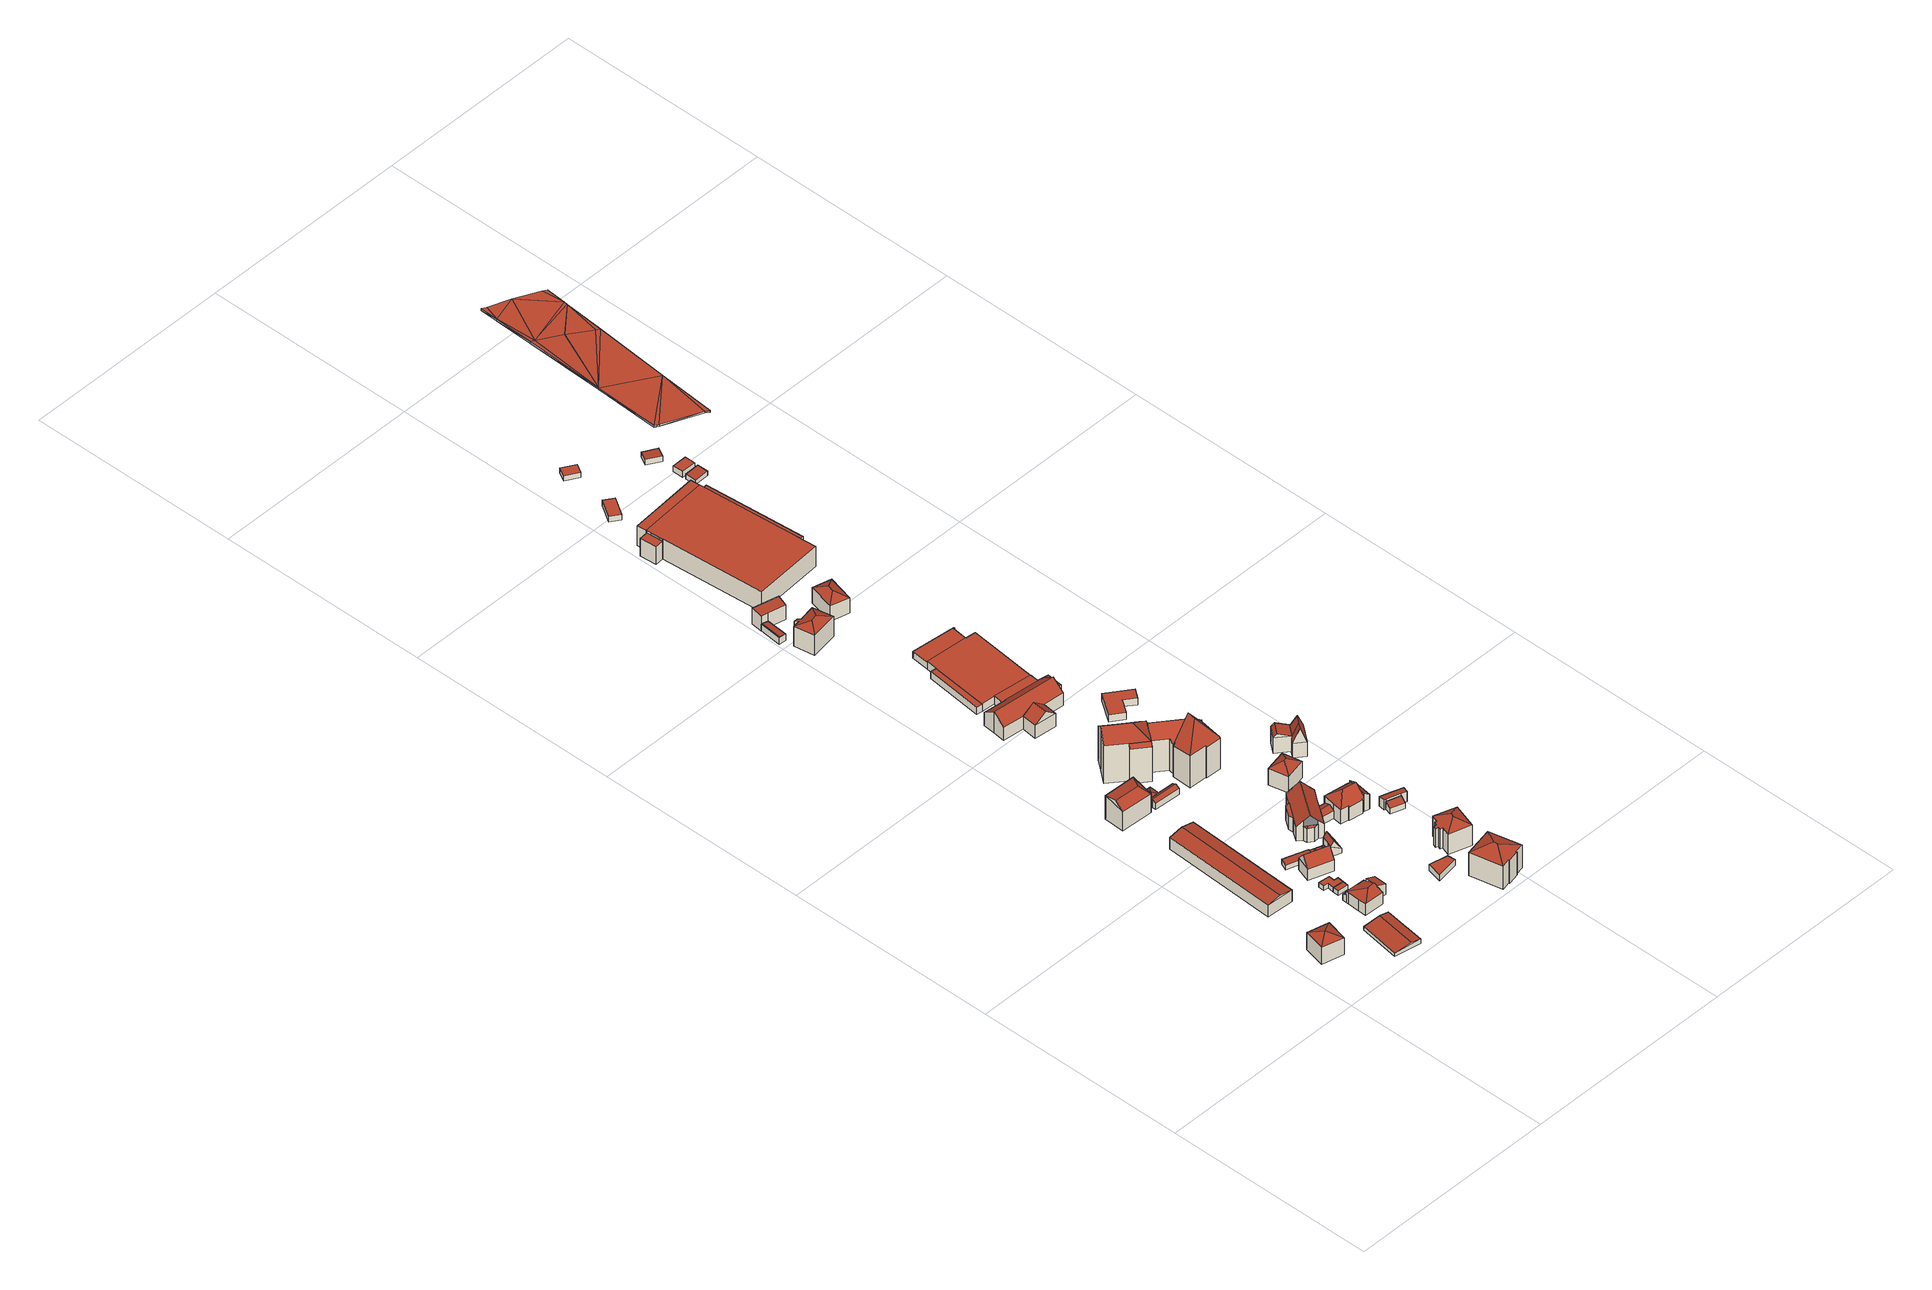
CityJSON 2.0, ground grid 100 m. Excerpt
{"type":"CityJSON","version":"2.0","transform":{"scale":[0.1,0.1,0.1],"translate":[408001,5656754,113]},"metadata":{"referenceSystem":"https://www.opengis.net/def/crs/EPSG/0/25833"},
"CityObjects":{
"building1":{"type":"Building","attributes":{"Dachtyp_tdc":"tdcTentRoof","Gemeindeschluessel":14612000,"Dachneigung":22.94,"QualitaetDacherkennung":69,"Geometrietyp2DReferenz":"3000","measuredHeight":10.98,"function":"31001_9998","roofType":"3500"},"geometry":[{"type":"Solid","lod":"2","boundaries":[[[[0,1,2,3]],[[1,4,5,2]],[[4,6,7,5]],[[6,0,3,7]],[[1,0,8]],[[4,1,8]],[[6,4,8]],[[0,6,8]],[[3,2,5,7]]]],"semantics":{"surfaces":[{"type":"WallSurface"},{"type":"RoofSurface"},{"type":"GroundSurface"}],"values":[[0,0,0,0,1,1,1,1,2]]}}]},
"building2":{"type":"Building","attributes":{"Dachtyp_tdc":"tdcGableRoof","Gemeindeschluessel":14612000,"Dachneigung":10.21,"QualitaetDacherkennung":34,"Geometrietyp2DReferenz":"3000","measuredHeight":3,"function":"31001_9998","roofType":"3100"},"geometry":[{"type":"Solid","lod":"2","boundaries":[[[[9,10,11,12]],[[10,13,14,11]],[[13,15,16,14]],[[15,9,12,16]],[[13,10,17]],[[9,15,18]],[[10,9,18,17]],[[15,13,17,18]],[[12,11,14,16]]]],"semantics":{"surfaces":[{"type":"WallSurface"},{"type":"RoofSurface"},{"type":"GroundSurface"}],"values":[[0,0,0,0,0,0,1,1,2]]}}]},
"building3":{"type":"Building","attributes":{"Dachtyp_tdc":"tdcGableRoof","Gemeindeschluessel":14612000,"Dachneigung":12.13,"QualitaetDacherkennung":95,"Geometrietyp2DReferenz":"3000","measuredHeight":7.38,"function":"31001_9998","roofType":"3100"},"geometry":[{"type":"Solid","lod":"2","boundaries":[[[[19,20,21,22]],[[20,23,24,21]],[[23,25,26,24]],[[25,19,22,26]],[[23,20,27]],[[19,25,28]],[[20,19,28,27]],[[25,23,27,28]],[[22,21,24,26]]]],"semantics":{"surfaces":[{"type":"WallSurface"},{"type":"RoofSurface"},{"type":"GroundSurface"}],"values":[[0,0,0,0,0,0,1,1,2]]}}]},
"building4":{"type":"Building","attributes":{"Dachtyp_tdc":"tdcPolyFlatRoof","Gemeindeschluessel":14612000,"Dachneigung":0,"QualitaetDacherkennung":87,"Geometrietyp2DReferenz":"3000","measuredHeight":2.3,"function":"31001_9998","roofType":"1000"},"geometry":[{"type":"Solid","lod":"2","boundaries":[[[[29,30,31,32]],[[30,33,34,31]],[[33,35,36,34]],[[35,29,32,36]],[[35,33,30,29]],[[32,31,34,36]]]],"semantics":{"surfaces":[{"type":"WallSurface"},{"type":"RoofSurface"},{"type":"GroundSurface"}],"values":[[0,0,0,0,1,2]]}}]},
"building5":{"type":"Building","attributes":{"Gemeindeschluessel":14612000,"Geometrietyp2DReferenz":"3000","function":"31001_9998","roofType":"9999"},"children":["building5-1","building5-2","building5-3"]},
"building5-1":{"type":"BuildingPart","attributes":{"Dachtyp_tdc":"tdcPolyFlatRoof","Dachneigung":21.63,"QualitaetDacherkennung":62,"Geometrietyp2DReferenz":"3000","measuredHeight":7.38,"roofType":"2100"},"parents":["building5"],"geometry":[{"type":"MultiSurface","lod":"2","boundaries":[[[37,38,39,40,41]],[[38,42,43,39]],[[42,44,45,43]],[[44,46,45]],[[44,42,38,37,47,48,49]],[[40,39,43,45,50]]],"semantics":{"surfaces":[{"type":"WallSurface"},{"type":"RoofSurface"},{"type":"GroundSurface"}],"values":[0,0,0,0,1,2]}}]},
"building5-2":{"type":"BuildingPart","attributes":{"Dachtyp_tdc":"tdcPolyFlatRoof","Dachneigung":23.2,"QualitaetDacherkennung":61,"Geometrietyp2DReferenz":"3000","measuredHeight":3.99,"roofType":"2100"},"parents":["building5"],"geometry":[{"type":"MultiSurface","lod":"2","boundaries":[[[51,52,53,54]],[[55,56,57,58]],[[56,51,54,57]],[[56,55,52,51]],[[54,53,58,57]]],"semantics":{"surfaces":[{"type":"WallSurface"},{"type":"RoofSurface"},{"type":"GroundSurface"}],"values":[0,0,0,1,2]}}]},
"building5-3":{"type":"BuildingPart","attributes":{"Dachtyp_tdc":"tdcHipAndGableRoof","Dachneigung":20.61,"QualitaetDacherkennung":72,"Geometrietyp2DReferenz":"3000","measuredHeight":7.79,"roofType":"5000"},"parents":["building5"],"geometry":[{"type":"MultiSurface","lod":"2","boundaries":[[[46,59,60,45]],[[59,61,62,60]],[[61,63,64,62]],[[63,65,66,64]],[[65,67,55,58,66]],[[68,69,70,53,52]],[[69,41,40,70]],[[67,65,63,61,71]],[[61,59,46,49,72,71]],[[72,47,41,69,68,67,71]],[[40,50,45,60,62,64,66,58,53,70]]],"semantics":{"surfaces":[{"type":"WallSurface"},{"type":"RoofSurface"},{"type":"GroundSurface"}],"values":[0,0,0,0,0,0,0,1,1,1,2]}}]},
"building6":{"type":"Building","attributes":{"Dachtyp_tdc":"tdcPolyFlatRoof","Gemeindeschluessel":14612000,"Dachneigung":0,"QualitaetDacherkennung":82,"Geometrietyp2DReferenz":"3000","measuredHeight":2.28,"function":"31001_9998","roofType":"1000"},"geometry":[{"type":"Solid","lod":"2","boundaries":[[[[73,74,75,76]],[[74,77,78,75]],[[77,79,80,78]],[[79,81,82,80]],[[81,29,32,82]],[[29,35,36,32]],[[35,83,84,36]],[[83,73,76,84]],[[83,35,29,81,79,77,74,73]],[[76,75,78,80,82,32,36,84]]]],"semantics":{"surfaces":[{"type":"WallSurface"},{"type":"RoofSurface"},{"type":"GroundSurface"}],"values":[[0,0,0,0,0,0,0,0,1,2]]}}]},
"building7":{"type":"Building","attributes":{"Dachtyp_tdc":"tdcHipAndGableRoof","Gemeindeschluessel":14612000,"Dachneigung":11.36,"QualitaetDacherkennung":58,"Geometrietyp2DReferenz":"3000","measuredHeight":13.39,"function":"31001_9998","roofType":"5000"},"geometry":[{"type":"Solid","lod":"2","boundaries":[[[[85,86,87,88]],[[86,89,90,87]],[[89,91,92,90]],[[91,85,88,92]],[[89,86,93]],[[85,91,94]],[[86,85,94,93]],[[91,89,93,94]],[[88,87,90,92]]]],"semantics":{"surfaces":[{"type":"WallSurface"},{"type":"RoofSurface"},{"type":"GroundSurface"}],"values":[[0,0,0,0,1,0,1,1,2]]}}]},
"building8":{"type":"Building","attributes":{"Dachtyp_tdc":"tdcGableRoof","Gemeindeschluessel":14612000,"Dachneigung":50.9,"QualitaetDacherkennung":72,"Geometrietyp2DReferenz":"3000","measuredHeight":10.4,"function":"31001_9998","roofType":"3100"},"geometry":[{"type":"Solid","lod":"2","boundaries":[[[[95,96,97,98]],[[96,99,100,97]],[[99,101,102,100]],[[101,95,98,102]],[[99,96,103]],[[95,101,104]],[[96,95,104,103]],[[101,99,103,104]],[[98,97,100,102]]]],"semantics":{"surfaces":[{"type":"WallSurface"},{"type":"RoofSurface"},{"type":"GroundSurface"}],"values":[[0,0,0,0,0,0,1,1,2]]}}]},
"building9":{"type":"Building","attributes":{"Dachtyp_tdc":"tdcPolyFlatRoof","Gemeindeschluessel":14612000,"Dachneigung":4.65,"QualitaetDacherkennung":40,"Geometrietyp2DReferenz":"3000","measuredHeight":2.59,"function":"31001_9998","roofType":"2100"},"geometry":[{"type":"Solid","lod":"2","boundaries":[[[[105,106,107,108]],[[106,109,110,107]],[[109,111,112,110]],[[111,105,108,112]],[[111,109,106,105]],[[108,107,110,112]]]],"semantics":{"surfaces":[{"type":"WallSurface"},{"type":"RoofSurface"},{"type":"GroundSurface"}],"values":[[0,0,0,0,1,2]]}}]},
"building10":{"type":"Building","attributes":{"Dachtyp_tdc":"tdcFreeFormRoof","Gemeindeschluessel":14612000,"Dachneigung":34.66,"QualitaetDacherkennung":21,"Geometrietyp2DReferenz":"3000","measuredHeight":3.04,"function":"31001_9998","roofType":"5000"},"geometry":[{"type":"Solid","lod":"2","boundaries":[[[[113,114,115,116]],[[114,117,118,115]],[[117,119,120,118]],[[119,121,122,120]],[[121,113,116,122]],[[123,121,119]],[[124,121,123]],[[121,124,113]],[[123,119,117]],[[124,123,117,114]],[[124,114,113]],[[116,115,118,120,122]]]],"semantics":{"surfaces":[{"type":"WallSurface"},{"type":"RoofSurface"},{"type":"GroundSurface"}],"values":[[0,0,0,0,0,1,1,1,1,1,1,2]]}}]},
"building11":{"type":"Building","attributes":{"Dachtyp_tdc":"tdcFreeFormRoof","Gemeindeschluessel":14612000,"Dachneigung":23.39,"QualitaetDacherkennung":15,"Geometrietyp2DReferenz":"3000","measuredHeight":3.28,"function":"31001_9998","roofType":"5000"},"geometry":[{"type":"Solid","lod":"2","boundaries":[[[[125,126,127,128]],[[126,129,130,127]],[[129,131,132,130]],[[131,125,128,132]],[[133,134,131,129]],[[133,129,126]],[[134,133,126,125]],[[134,125,131]],[[128,127,130,132]]]],"semantics":{"surfaces":[{"type":"WallSurface"},{"type":"RoofSurface"},{"type":"GroundSurface"}],"values":[[0,0,0,0,1,1,1,1,2]]}}]},
"building12":{"type":"Building","attributes":{"Dachtyp_tdc":"tdcGableRoof","Gemeindeschluessel":14612000,"Dachneigung":27.76,"QualitaetDacherkennung":78,"Geometrietyp2DReferenz":"3000","measuredHeight":4.26,"function":"31001_9998","roofType":"3100"},"geometry":[{"type":"Solid","lod":"2","boundaries":[[[[135,136,137,138]],[[136,139,140,137]],[[139,141,142,140]],[[141,143,144,142]],[[143,145,146,144]],[[145,147,148,146]],[[147,149,150,148]],[[149,135,138,150]],[[145,143,141,139,136,135]],[[135,149,147,145]],[[138,137,140,142,144,146,148,150]]]],"semantics":{"surfaces":[{"type":"WallSurface"},{"type":"RoofSurface"},{"type":"GroundSurface"}],"values":[[0,0,0,0,0,0,0,0,1,1,2]]}}]},
"building13":{"type":"Building","attributes":{"Dachtyp_tdc":"tdcFreeFormRoof","Gemeindeschluessel":14612000,"Dachneigung":60.1,"QualitaetDacherkennung":13,"Geometrietyp2DReferenz":"3000","measuredHeight":7.83,"function":"31001_9998","roofType":"5000"},"geometry":[{"type":"Solid","lod":"2","boundaries":[[[[151,152,153,154]],[[152,155,156,153]],[[155,157,158,156]],[[157,159,160,158]],[[159,161,162,160]],[[161,151,154,162]],[[161,159,163,164]],[[163,157,155,152,151,164]],[[159,157,163]],[[151,161,164]],[[154,153,156,158,160,162]]]],"semantics":{"surfaces":[{"type":"WallSurface"},{"type":"RoofSurface"},{"type":"GroundSurface"}],"values":[[0,0,0,0,0,0,1,1,0,0,2]]}}]},
"building14":{"type":"Building","attributes":{"Dachtyp_tdc":"tdcPolyFlatRoof","Gemeindeschluessel":14612000,"Dachneigung":0,"QualitaetDacherkennung":49,"Geometrietyp2DReferenz":"3000","measuredHeight":3.23,"function":"31001_9998","roofType":"1000"},"geometry":[{"type":"Solid","lod":"2","boundaries":[[[[165,166,167,168]],[[166,169,170,167]],[[169,171,172,170]],[[171,165,168,172]],[[171,169,166,165]],[[168,167,170,172]]]],"semantics":{"surfaces":[{"type":"WallSurface"},{"type":"RoofSurface"},{"type":"GroundSurface"}],"values":[[0,0,0,0,1,2]]}}]},
"building15":{"type":"Building","attributes":{"Gemeindeschluessel":14612000,"Geometrietyp2DReferenz":"3000","function":"31001_9998","roofType":"9999"},"children":["building15-1","building15-2","building15-3","building15-4","building15-5"]},
"building15-1":{"type":"BuildingPart","attributes":{"Dachtyp_tdc":"tdcGableRoof","Dachneigung":19.67,"QualitaetDacherkennung":61,"Geometrietyp2DReferenz":"3000","measuredHeight":4.99,"roofType":"3100"},"parents":["building15"],"geometry":[{"type":"MultiSurface","lod":"2","boundaries":[[[173,174,175,176]],[[174,177,178,175]],[[177,179,180,178]],[[181,182,183,184]],[[177,183,182,179]],[[174,184,183,177]],[[173,181,184,174]],[[175,178,180,176]]],"semantics":{"surfaces":[{"type":"WallSurface"},{"type":"RoofSurface"},{"type":"GroundSurface"}],"values":[0,0,0,1,1,0,0,2]}}]},
"building15-2":{"type":"BuildingPart","attributes":{"Dachtyp_tdc":"tdcPolyFlatRoof","Dachneigung":0,"QualitaetDacherkennung":41,"Geometrietyp2DReferenz":"3000","measuredHeight":7.21,"roofType":"1000"},"parents":["building15"],"geometry":[{"type":"MultiSurface","lod":"2","boundaries":[[[185,186,187,188]],[[186,189,190,187]],[[189,191,192,190]],[[191,193,194,195,192]],[[196,193,191,189,186,185]],[[188,187,190,192,195,197]]],"semantics":{"surfaces":[{"type":"WallSurface"},{"type":"RoofSurface"},{"type":"GroundSurface"}],"values":[0,0,0,0,1,2]}}]},
"building15-3":{"type":"BuildingPart","attributes":{"Dachtyp_tdc":"tdcFreeFormRoof","Dachneigung":46.13,"QualitaetDacherkennung":12,"Geometrietyp2DReferenz":"3000","measuredHeight":7.99,"roofType":"5000"},"parents":["building15"],"geometry":[{"type":"MultiSurface","lod":"2","boundaries":[[[198,199,200,201]],[[199,202,203,200]],[[204,198,201,205]],[[206,202,199]],[[199,198,207,206]],[[207,204,208,202,206]],[[204,207,198]],[[201,200,203,209,205]]],"semantics":{"surfaces":[{"type":"WallSurface"},{"type":"RoofSurface"},{"type":"GroundSurface"}],"values":[0,0,0,1,1,1,0,2]}}]},
"building15-4":{"type":"BuildingPart","attributes":{"Dachtyp_tdc":"tdcPolyFlatRoof","Dachneigung":2.68,"QualitaetDacherkennung":36,"Geometrietyp2DReferenz":"3000","measuredHeight":7.23,"roofType":"2100"},"parents":["building15"],"geometry":[{"type":"MultiSurface","lod":"2","boundaries":[[[210,211,212,213]],[[214,215,216,217]],[[215,210,213,216]],[[215,214,218,211,210]],[[213,212,219,217,216]]],"semantics":{"surfaces":[{"type":"WallSurface"},{"type":"RoofSurface"},{"type":"GroundSurface"}],"values":[0,0,0,1,2]}}]},
"building15-5":{"type":"BuildingPart","attributes":{"Dachtyp_tdc":"tdcGableRoof","Dachneigung":43.94,"QualitaetDacherkennung":48,"Geometrietyp2DReferenz":"3000","measuredHeight":12.54,"roofType":"3100"},"parents":["building15"],"geometry":[{"type":"MultiSurface","lod":"2","boundaries":[[[220,221,176,222]],[[221,181,173,176]],[[223,180,179]],[[223,224,225,180]],[[224,226,205,225]],[[226,204,205]],[[227,203,202]],[[227,228,229,203]],[[228,186,187,229]],[[186,185,188,187]],[[194,230,231,195]],[[230,232,217,231]],[[232,214,217]],[[233,234,235,212,211]],[[234,220,222,235]],[[236,232,230,194,196,185,186,228,227,237]],[[237,226,224,223,221,220,234,233,236]],[[222,176,180,225,205,209,203,229,187,188,197,195,231,217,219,212,235]]],"semantics":{"surfaces":[{"type":"WallSurface"},{"type":"RoofSurface"},{"type":"GroundSurface"}],"values":[0,0,0,0,0,0,0,0,0,0,0,0,0,0,0,1,1,2]}}]},
"building16":{"type":"Building","attributes":{"name":"Stadtbezirksamt Cotta","Gemeindeschluessel":14612000,"Geometrietyp2DReferenz":"3000","function":"31001_3012","roofType":"9999"},"children":["building16-1","building16-2","building16-3","building16-4"]},
"building16-1":{"type":"BuildingPart","attributes":{"Dachtyp_tdc":"tdcHipAndGableRoof","Dachneigung":51.73,"QualitaetDacherkennung":26,"Geometrietyp2DReferenz":"3000","measuredHeight":26.12,"roofType":"5000"},"parents":["building16"],"geometry":[{"type":"MultiSurface","lod":"2","boundaries":[[[238,239,240,241]],[[239,242,243,240]],[[242,244,245,243]],[[244,246,247,245]],[[246,248,249,247]],[[248,250,251,249]],[[250,252,253,254,251]],[[248,246,244,242,239,255]],[[239,238,256,257,255]],[[257,252,250,248,255]],[[258,259,241,240,243,245,247,249,251,254]]],"semantics":{"surfaces":[{"type":"WallSurface"},{"type":"RoofSurface"},{"type":"GroundSurface"}],"values":[0,0,0,0,0,0,0,1,1,1,2]}}]},
"building16-2":{"type":"BuildingPart","attributes":{"Dachtyp_tdc":"tdcFreeFormRoof","Dachneigung":53.4,"QualitaetDacherkennung":43,"Geometrietyp2DReferenz":"3000","measuredHeight":21.08,"roofType":"5000"},"parents":["building16"],"geometry":[{"type":"MultiSurface","lod":"2","boundaries":[[[260,261,262,263]],[[261,264,265,262]],[[264,266,267,265]],[[266,268,269,267]],[[268,270,241,269]],[[270,238,241]],[[253,271,272,254]],[[271,273,274,272]],[[275,256,270,268,266,264,261,260,276,277]],[[277,278,273,271,253,279,275]],[[274,280,263,262,265,267,269,241,259,258,254,272]]],"semantics":{"surfaces":[{"type":"WallSurface"},{"type":"RoofSurface"},{"type":"GroundSurface"}],"values":[0,0,0,0,0,0,0,0,1,1,2]}}]},
"building16-3":{"type":"BuildingPart","attributes":{"Dachtyp_tdc":"tdcHipAndGableRoof","Dachneigung":22.15,"QualitaetDacherkennung":9,"Geometrietyp2DReferenz":"3000","measuredHeight":22.72,"roofType":"5000"},"parents":["building16"],"geometry":[{"type":"MultiSurface","lod":"2","boundaries":[[[281,282,283,284]],[[282,285,286,283]],[[285,287,288,286]],[[287,289,290,288]],[[289,291,292,290]],[[291,293,294,292]],[[293,295,260,263,294]],[[296,297,298,299,274,273]],[[300,301,302,303,304]],[[301,281,284,302]],[[297,296,278,305,276,295,293,306]],[[293,291,289,287,285,282,281,306]],[[281,301,300,297,306]],[[284,283,286,288,290,292,294,263,280,274,299,303,302]]],"semantics":{"surfaces":[{"type":"WallSurface"},{"type":"RoofSurface"},{"type":"GroundSurface"}],"values":[0,0,0,0,0,0,0,0,0,0,1,1,1,2]}}]},
"building16-4":{"type":"BuildingPart","attributes":{"Dachtyp_tdc":"tdcPolyFlatRoof","Dachneigung":38.23,"QualitaetDacherkennung":58,"Geometrietyp2DReferenz":"3000","measuredHeight":19.27,"roofType":"2100"},"parents":["building16"],"geometry":[{"type":"MultiSurface","lod":"2","boundaries":[[[307,304,303,308]],[[298,309,310,299]],[[309,307,308,310]],[[309,298,304,307]],[[308,303,299,310]]],"semantics":{"surfaces":[{"type":"WallSurface"},{"type":"RoofSurface"},{"type":"GroundSurface"}],"values":[0,0,0,1,2]}}]},
"building17":{"type":"Building","attributes":{"Dachtyp_tdc":"tdcHipRoof","Gemeindeschluessel":14612000,"Dachneigung":21.31,"QualitaetDacherkennung":67,"Geometrietyp2DReferenz":"3000","measuredHeight":14.9,"function":"31001_9998","roofType":"3200"},"geometry":[{"type":"Solid","lod":"2","boundaries":[[[[311,312,313,314]],[[312,315,316,313]],[[315,317,318,316]],[[317,319,320,318]],[[319,321,322,320]],[[321,323,324,322]],[[323,325,326,324]],[[325,311,314,326]],[[311,325,327]],[[323,321,319,317,315,312,328]],[[325,323,328,327]],[[312,311,327,328]],[[314,313,316,318,320,322,324,326]]]],"semantics":{"surfaces":[{"type":"WallSurface"},{"type":"RoofSurface"},{"type":"GroundSurface"}],"values":[[0,0,0,0,0,0,0,0,1,1,1,1,2]]}}]},
"building18":{"type":"Building","attributes":{"Dachtyp_tdc":"tdcFreeFormRoof","Gemeindeschluessel":14612000,"Dachneigung":10.84,"QualitaetDacherkennung":26,"Geometrietyp2DReferenz":"3000","measuredHeight":3.86,"function":"31001_9998","roofType":"5000"},"geometry":[{"type":"Solid","lod":"2","boundaries":[[[[329,330,331,332]],[[330,333,334,331]],[[333,335,336,334]],[[335,337,338,336]],[[337,329,332,338]],[[339,337,335,333,340]],[[330,329,339,340]],[[333,330,340]],[[329,337,339]],[[332,331,334,336,338]]]],"semantics":{"surfaces":[{"type":"WallSurface"},{"type":"RoofSurface"},{"type":"GroundSurface"}],"values":[[0,0,0,0,0,1,1,0,0,2]]}}]},
"building19":{"type":"Building","attributes":{"Dachtyp_tdc":"tdcHipRoof","Gemeindeschluessel":14612000,"Dachneigung":24.82,"QualitaetDacherkennung":73,"Geometrietyp2DReferenz":"3000","measuredHeight":12.53,"function":"31001_9998","roofType":"3200"},"geometry":[{"type":"Solid","lod":"2","boundaries":[[[[341,342,343,344]],[[342,345,346,343]],[[345,347,348,346]],[[347,349,350,348]],[[349,351,352,350]],[[351,353,354,352]],[[353,355,356,354]],[[355,341,344,356]],[[351,349,357]],[[347,345,358]],[[349,347,358,357]],[[345,342,341,355,353,351,357,358]],[[344,343,346,348,350,352,354,356]]]],"semantics":{"surfaces":[{"type":"WallSurface"},{"type":"RoofSurface"},{"type":"GroundSurface"}],"values":[[0,0,0,0,0,0,0,0,1,1,1,1,2]]}}]},
"building20":{"type":"Building","attributes":{"Dachtyp_tdc":"tdcPolyFlatRoof","Gemeindeschluessel":14612000,"Dachneigung":5.84,"QualitaetDacherkennung":68,"Geometrietyp2DReferenz":"3000","measuredHeight":8.17,"function":"31001_9998","roofType":"2100"},"geometry":[{"type":"Solid","lod":"2","boundaries":[[[[359,360,361,362]],[[360,363,364,361]],[[363,365,366,364]],[[365,367,368,366]],[[367,359,362,368]],[[367,365,363,360,359]],[[362,361,364,366,368]]]],"semantics":{"surfaces":[{"type":"WallSurface"},{"type":"RoofSurface"},{"type":"GroundSurface"}],"values":[[0,0,0,0,0,1,2]]}}]},
"building21":{"type":"Building","attributes":{"Gemeindeschluessel":14612000,"Geometrietyp2DReferenz":"3000","function":"31001_9998","roofType":"9999"},"children":["building21-1","building21-2"]},
"building21-1":{"type":"BuildingPart","attributes":{"Dachtyp_tdc":"tdcPolyFlatRoof","Dachneigung":39.44,"QualitaetDacherkennung":67,"Geometrietyp2DReferenz":"3000","measuredHeight":9.54,"roofType":"2100"},"parents":["building21"],"geometry":[{"type":"MultiSurface","lod":"2","boundaries":[[[369,370,371,372,373]],[[370,374,375,371]],[[374,376,377,378,375]],[[376,374,370,369,379,380,381]],[[372,371,375,378,382]]],"semantics":{"surfaces":[{"type":"WallSurface"},{"type":"RoofSurface"},{"type":"GroundSurface"}],"values":[0,0,0,1,2]}}]},
"building21-2":{"type":"BuildingPart","attributes":{"Dachtyp_tdc":"tdcHipAndGableRoof","Dachneigung":39.28,"QualitaetDacherkennung":82,"Geometrietyp2DReferenz":"3000","measuredHeight":11.54,"roofType":"5000"},"parents":["building21"],"geometry":[{"type":"MultiSurface","lod":"2","boundaries":[[[377,383,384,378]],[[383,385,386,384]],[[385,387,388,386]],[[387,389,390,388]],[[389,391,392,390]],[[391,393,394,392]],[[393,395,396,394]],[[395,397,398,396]],[[397,399,400,398]],[[399,373,372,400]],[[397,395,393,391,401]],[[391,389,387,385,383,377,381,402,401]],[[402,379,373,399,397,401]],[[382,378,384,386,388,390,392,394,396,398,400,372]]],"semantics":{"surfaces":[{"type":"WallSurface"},{"type":"RoofSurface"},{"type":"GroundSurface"}],"values":[0,0,0,0,0,0,0,0,0,0,1,1,1,2]}}]},
"building22":{"type":"Building","attributes":{"Dachtyp_tdc":"tdcHipRoof","Gemeindeschluessel":14612000,"Dachneigung":27.42,"QualitaetDacherkennung":74,"Geometrietyp2DReferenz":"3000","measuredHeight":13.3,"function":"31001_9998","roofType":"3200"},"geometry":[{"type":"Solid","lod":"2","boundaries":[[[[403,404,405,406]],[[404,407,408,405]],[[407,409,410,408]],[[409,411,412,410]],[[411,413,414,412]],[[413,415,416,414]],[[415,417,418,416]],[[417,419,420,418]],[[419,421,422,420]],[[421,423,424,422]],[[423,425,426,424]],[[425,403,406,426]],[[417,415,427]],[[421,419,428]],[[415,413,411,409,407,404,403,425,423,421,428,427]],[[419,417,427,428]],[[406,405,408,410,412,414,416,418,420,422,424,426]]]],"semantics":{"surfaces":[{"type":"WallSurface"},{"type":"RoofSurface"},{"type":"GroundSurface"}],"values":[[0,0,0,0,0,0,0,0,0,0,0,0,1,1,1,1,2]]}}]},
"building23":{"type":"Building","attributes":{"Gemeindeschluessel":14612000,"Geometrietyp2DReferenz":"3000","function":"31001_2000","roofType":"9999"},"children":["building23-1","building23-2","building23-3","building23-4","building23-5","building23-6"]},
"building23-1":{"type":"BuildingPart","attributes":{"Dachtyp_tdc":"tdcGableRoof","Dachneigung":38.44,"QualitaetDacherkennung":73,"Geometrietyp2DReferenz":"3000","measuredHeight":10.93,"roofType":"3100"},"parents":["building23"],"geometry":[{"type":"MultiSurface","lod":"2","boundaries":[[[429,430,431,432]],[[430,433,434,431]],[[429,432,435,436]],[[436,437,438,429]],[[439,438,437,440]],[[433,440,437,436,441]],[[430,439,440,433]],[[429,438,439,430]],[[432,431,434,435]]],"semantics":{"surfaces":[{"type":"WallSurface"},{"type":"RoofSurface"},{"type":"GroundSurface"}],"values":[0,0,0,1,1,0,0,0,2]}}]},
"building23-2":{"type":"BuildingPart","attributes":{"Dachtyp_tdc":"tdcPolyFlatRoof","Dachneigung":0,"QualitaetDacherkennung":81,"Geometrietyp2DReferenz":"3000","measuredHeight":3.64,"roofType":"1000"},"parents":["building23"],"geometry":[{"type":"MultiSurface","lod":"2","boundaries":[[[442,443,444,445]],[[443,446,447,444]],[[446,448,449,447]],[[448,450,451,449]],[[452,442,445,453]],[[452,450,448,446,443,442]],[[445,444,447,449,451,453]]],"semantics":{"surfaces":[{"type":"WallSurface"},{"type":"RoofSurface"},{"type":"GroundSurface"}],"values":[0,0,0,0,0,1,2]}}]},
"building23-3":{"type":"BuildingPart","attributes":{"Dachtyp_tdc":"tdcGableRoof","Dachneigung":36,"QualitaetDacherkennung":73,"Geometrietyp2DReferenz":"3000","measuredHeight":10.93,"roofType":"3100"},"parents":["building23"],"geometry":[{"type":"MultiSurface","lod":"2","boundaries":[[[454,455,456]],[[454,457,458,455]],[[457,459,460,458]],[[459,461,462,460]],[[461,463,464,462]],[[463,436,435,464]],[[433,465,466,434]],[[465,467,468,466]],[[467,469,470,468]],[[469,471,472,470]],[[471,473,474,475,472]],[[467,465,433,441,436,463,461]],[[461,459,457,454,473,471,469,467]],[[475,455,458,460,462,464,435,434,466,468,470,472]]],"semantics":{"surfaces":[{"type":"WallSurface"},{"type":"RoofSurface"},{"type":"GroundSurface"}],"values":[0,0,0,0,0,0,0,0,0,0,0,1,1,2]}}]},
"building23-4":{"type":"BuildingPart","attributes":{"Dachtyp_tdc":"tdcPolyFlatRoof","Dachneigung":0,"QualitaetDacherkennung":78,"Geometrietyp2DReferenz":"3000","measuredHeight":4.21,"roofType":"1000"},"parents":["building23"],"geometry":[{"type":"MultiSurface","lod":"2","boundaries":[[[476,477,478,479,480]],[[477,456,455,478]],[[474,481,482,483,475]],[[481,474,456,477,476]],[[479,478,455,475,483]]],"semantics":{"surfaces":[{"type":"WallSurface"},{"type":"RoofSurface"},{"type":"GroundSurface"}],"values":[0,0,0,1,2]}}]},
"building23-5":{"type":"BuildingPart","attributes":{"Dachtyp_tdc":"tdcPolyFlatRoof","Dachneigung":0,"QualitaetDacherkennung":90,"Geometrietyp2DReferenz":"3000","measuredHeight":3.77,"roofType":"1000"},"parents":["building23"],"geometry":[{"type":"MultiSurface","lod":"2","boundaries":[[[484,485,486,487]],[[485,488,489,486]],[[490,484,487,491]],[[490,488,485,484]],[[487,486,489,491]]],"semantics":{"surfaces":[{"type":"WallSurface"},{"type":"RoofSurface"},{"type":"GroundSurface"}],"values":[0,0,0,1,2]}}]},
"building23-6":{"type":"BuildingPart","attributes":{"Dachtyp_tdc":"tdcPolyFlatRoof","Dachneigung":0,"QualitaetDacherkennung":66,"Geometrietyp2DReferenz":"3000","measuredHeight":4.05,"roofType":"1000"},"parents":["building23"],"geometry":[{"type":"MultiSurface","lod":"2","boundaries":[[[492,493,494,451,450]],[[493,480,479,494]],[[482,495,490,491,483]],[[496,497,452,453,489,488]],[[497,496,495,482,480,493,492]],[[451,494,479,483,491,489,453]]],"semantics":{"surfaces":[{"type":"WallSurface"},{"type":"RoofSurface"},{"type":"GroundSurface"}],"values":[0,0,0,0,1,2]}}]},
"building24":{"type":"Building","attributes":{"Dachtyp_tdc":"tdcHipRoof","Gemeindeschluessel":14612000,"Dachneigung":31.74,"QualitaetDacherkennung":74,"Geometrietyp2DReferenz":"3000","measuredHeight":11.36,"function":"31001_9998","roofType":"3200"},"geometry":[{"type":"Solid","lod":"2","boundaries":[[[[498,499,500,501]],[[499,502,503,500]],[[502,504,505,503]],[[504,498,501,505]],[[502,499,506]],[[498,504,507]],[[499,498,507,506]],[[504,502,506,507]],[[501,500,503,505]]]],"semantics":{"surfaces":[{"type":"WallSurface"},{"type":"RoofSurface"},{"type":"GroundSurface"}],"values":[[0,0,0,0,1,1,1,1,2]]}}]},
"building25":{"type":"Building","attributes":{"Dachtyp_tdc":"tdcPolyFlatRoof","Gemeindeschluessel":14612000,"Dachneigung":16.03,"QualitaetDacherkennung":69,"Geometrietyp2DReferenz":"3000","measuredHeight":3.83,"function":"31001_9998","roofType":"2100"},"geometry":[{"type":"Solid","lod":"2","boundaries":[[[[508,509,510,511]],[[509,512,513,510]],[[512,514,515,513]],[[514,508,511,515]],[[514,512,509,508]],[[511,510,513,515]]]],"semantics":{"surfaces":[{"type":"WallSurface"},{"type":"RoofSurface"},{"type":"GroundSurface"}],"values":[[0,0,0,0,1,2]]}}]},
"building26":{"type":"Building","attributes":{"Dachtyp_tdc":"tdcPolyFlatRoof","Gemeindeschluessel":14612000,"Dachneigung":7.68,"QualitaetDacherkennung":68,"Geometrietyp2DReferenz":"3000","measuredHeight":5.33,"function":"31001_9998","roofType":"2100"},"geometry":[{"type":"Solid","lod":"2","boundaries":[[[[516,517,518,519]],[[517,520,521,518]],[[520,522,523,521]],[[522,524,525,523]],[[524,526,527,525]],[[526,528,529,527]],[[528,516,519,529]],[[528,526,524,522,520,517,516]],[[519,518,521,523,525,527,529]]]],"semantics":{"surfaces":[{"type":"WallSurface"},{"type":"RoofSurface"},{"type":"GroundSurface"}],"values":[[0,0,0,0,0,0,0,1,2]]}}]},
"building27":{"type":"Building","attributes":{"Dachtyp_tdc":"tdcPolyFlatRoof","Gemeindeschluessel":14612000,"Dachneigung":4.67,"QualitaetDacherkennung":57,"Geometrietyp2DReferenz":"3000","measuredHeight":3.81,"function":"31001_2000","roofType":"2100"},"geometry":[{"type":"Solid","lod":"2","boundaries":[[[[530,531,478,455]],[[531,532,533,478]],[[532,534,535,533]],[[534,536,460,535]],[[536,537,458,460]],[[537,530,455,458]],[[537,536,534,532,531,530]],[[455,478,533,535,460,458]]]],"semantics":{"surfaces":[{"type":"WallSurface"},{"type":"RoofSurface"},{"type":"GroundSurface"}],"values":[[0,0,0,0,0,0,1,2]]}}]},
"building28":{"type":"Building","attributes":{"Dachtyp_tdc":"tdcPolyFlatRoof","Gemeindeschluessel":14612000,"Dachneigung":0,"QualitaetDacherkennung":90,"Geometrietyp2DReferenz":"3000","measuredHeight":3.59,"function":"31001_9998","roofType":"1000"},"geometry":[{"type":"Solid","lod":"2","boundaries":[[[[538,539,540,541]],[[539,542,543,540]],[[542,544,545,543]],[[544,546,547,545]],[[546,548,549,547]],[[548,538,541,549]],[[548,546,544,542,539,538]],[[541,540,543,545,547,549]]]],"semantics":{"surfaces":[{"type":"WallSurface"},{"type":"RoofSurface"},{"type":"GroundSurface"}],"values":[[0,0,0,0,0,0,1,2]]}}]},
"building29":{"type":"Building","attributes":{"Dachtyp_tdc":"tdcHipRoof","Gemeindeschluessel":14612000,"Dachneigung":27.49,"QualitaetDacherkennung":62,"Geometrietyp2DReferenz":"3000","measuredHeight":10.35,"function":"31001_9998","roofType":"3200"},"geometry":[{"type":"Solid","lod":"2","boundaries":[[[[550,551,552,553]],[[551,554,555,552]],[[554,556,557,555]],[[556,550,553,557]],[[554,551,558]],[[550,556,559]],[[551,550,559,558]],[[556,554,558,559]],[[553,552,555,557]]]],"semantics":{"surfaces":[{"type":"WallSurface"},{"type":"RoofSurface"},{"type":"GroundSurface"}],"values":[[0,0,0,0,1,1,1,1,2]]}}]},
"building30":{"type":"Building","attributes":{"Dachtyp_tdc":"tdcGableRoof","Gemeindeschluessel":14612000,"Dachneigung":17.86,"QualitaetDacherkennung":9,"Geometrietyp2DReferenz":"3000","measuredHeight":10.14,"function":"31001_9998","roofType":"3100"},"geometry":[{"type":"Solid","lod":"2","boundaries":[[[[560,561,562,563]],[[561,564,565,562]],[[564,566,567,565]],[[566,560,563,567]],[[564,561,568]],[[560,566,569]],[[561,560,569,568]],[[566,564,568,569]],[[563,562,565,567]]]],"semantics":{"surfaces":[{"type":"WallSurface"},{"type":"RoofSurface"},{"type":"GroundSurface"}],"values":[[0,0,0,0,0,0,1,1,2]]}}]},
"building31":{"type":"Building","attributes":{"Dachtyp_tdc":"tdcFreeFormRoof","Gemeindeschluessel":14612000,"Dachneigung":69.73,"QualitaetDacherkennung":13,"Geometrietyp2DReferenz":"3000","measuredHeight":15.22,"function":"31001_9998","roofType":"5000"},"geometry":[{"type":"Solid","lod":"2","boundaries":[[[[570,571,572,573]],[[571,574,575,572]],[[574,576,567,575]],[[576,577,565,567]],[[577,578,579,565]],[[580,570,578,581,582]],[[581,578,577]],[[577,583,574,582,581]],[[574,571,580,582]],[[574,583,576]],[[576,583,577]],[[570,580,571]],[[579,573,572,575,567,565]],[[578,570,573,579]]]],"semantics":{"surfaces":[{"type":"WallSurface"},{"type":"RoofSurface"},{"type":"GroundSurface"}],"values":[[0,0,0,0,0,1,1,1,1,0,0,0,2,0]]}}]},
"building32":{"type":"Building","attributes":{"Gemeindeschluessel":14612000,"Geometrietyp2DReferenz":"3000","function":"31001_3211","roofType":"9999"},"children":["building32-1","building32-2","building32-3","building32-4"]},
"building32-1":{"type":"BuildingPart","attributes":{"Dachtyp_tdc":"tdcPolyFlatRoof","Dachneigung":5.12,"QualitaetDacherkennung":87,"Geometrietyp2DReferenz":"3000","measuredHeight":7.51,"roofType":"2100"},"parents":["building32"],"geometry":[{"type":"MultiSurface","lod":"2","boundaries":[[[584,585,586,587]],[[588,589,590,591]],[[589,584,587,590]],[[589,588,585,584]],[[587,586,591,590]]],"semantics":{"surfaces":[{"type":"WallSurface"},{"type":"RoofSurface"},{"type":"GroundSurface"}],"values":[0,0,0,1,2]}}]},
"building32-2":{"type":"BuildingPart","attributes":{"Dachtyp_tdc":"tdcPolyFlatRoof","Dachneigung":0,"QualitaetDacherkennung":70,"Geometrietyp2DReferenz":"3000","measuredHeight":9.32,"roofType":"1000"},"parents":["building32"],"geometry":[{"type":"MultiSurface","lod":"2","boundaries":[[[592,593,594,595]],[[593,596,597,594]],[[596,598,599,597]],[[598,600,601,599]],[[600,598,596,593,592]],[[595,594,597,599,601]]],"semantics":{"surfaces":[{"type":"WallSurface"},{"type":"RoofSurface"},{"type":"GroundSurface"}],"values":[0,0,0,0,1,2]}}]},
"building32-3":{"type":"BuildingPart","attributes":{"Dachtyp_tdc":"tdcPolyFlatRoof","Dachneigung":0,"QualitaetDacherkennung":83,"Geometrietyp2DReferenz":"3000","measuredHeight":10.52,"roofType":"1000"},"parents":["building32"],"geometry":[{"type":"MultiSurface","lod":"2","boundaries":[[[602,601,600]],[[602,603,604,601]],[[605,606,607,586,585]],[[606,608,609,607]],[[608,610,594,609]],[[610,611,592,595,594]],[[610,608,606,605,612,603,602,611]],[[595,601,604,591,586,607,609,594]]],"semantics":{"surfaces":[{"type":"WallSurface"},{"type":"RoofSurface"},{"type":"GroundSurface"}],"values":[0,0,0,0,0,0,1,2]}}]},
"building32-4":{"type":"BuildingPart","attributes":{"Dachtyp_tdc":"tdcPolyFlatRoof","Dachneigung":3.42,"QualitaetDacherkennung":63,"Geometrietyp2DReferenz":"3000","measuredHeight":10.53,"roofType":"2100"},"parents":["building32"],"geometry":[{"type":"MultiSurface","lod":"2","boundaries":[[[613,614,604,603]],[[613,615,616,614]],[[615,612,591,616]],[[615,613,603,612]],[[591,604,614,616]]],"semantics":{"surfaces":[{"type":"WallSurface"},{"type":"RoofSurface"},{"type":"GroundSurface"}],"values":[0,0,0,1,2]}}]},
"building33":{"type":"Building","attributes":{"Dachtyp_tdc":"tdcPolyFlatRoof","Gemeindeschluessel":14612000,"Dachneigung":0,"QualitaetDacherkennung":68,"Geometrietyp2DReferenz":"3000","measuredHeight":2.89,"function":"31001_9998","roofType":"1000"},"geometry":[{"type":"Solid","lod":"2","boundaries":[[[[617,618,619,620]],[[618,621,622,619]],[[621,623,624,622]],[[623,617,620,624]],[[623,621,618,617]],[[620,619,622,624]]]],"semantics":{"surfaces":[{"type":"WallSurface"},{"type":"RoofSurface"},{"type":"GroundSurface"}],"values":[[0,0,0,0,1,2]]}}]},
"building34":{"type":"Building","attributes":{"Dachtyp_tdc":"tdcPolyFlatRoof","Gemeindeschluessel":14612000,"Dachneigung":0,"QualitaetDacherkennung":81,"Geometrietyp2DReferenz":"3000","measuredHeight":2.72,"function":"31001_9998","roofType":"1000"},"geometry":[{"type":"Solid","lod":"2","boundaries":[[[[625,626,627,628]],[[626,629,630,627]],[[629,631,632,630]],[[631,625,628,632]],[[631,629,626,625]],[[628,627,630,632]]]],"semantics":{"surfaces":[{"type":"WallSurface"},{"type":"RoofSurface"},{"type":"GroundSurface"}],"values":[[0,0,0,0,1,2]]}}]},
"building35":{"type":"Building","attributes":{"Dachtyp_tdc":"tdcPolyFlatRoof","Gemeindeschluessel":14612000,"Dachneigung":3.65,"QualitaetDacherkennung":93,"Geometrietyp2DReferenz":"3000","measuredHeight":2.55,"function":"31001_9998","roofType":"2100"},"geometry":[{"type":"Solid","lod":"2","boundaries":[[[[633,634,635,636]],[[634,637,638,635]],[[637,639,640,638]],[[639,633,636,640]],[[639,637,634,633]],[[636,635,638,640]]]],"semantics":{"surfaces":[{"type":"WallSurface"},{"type":"RoofSurface"},{"type":"GroundSurface"}],"values":[[0,0,0,0,1,2]]}}]},
"building36":{"type":"Building","attributes":{"Dachtyp_tdc":"tdcPolyFlatRoof","Gemeindeschluessel":14612000,"Dachneigung":3.4,"QualitaetDacherkennung":76,"Geometrietyp2DReferenz":"3000","measuredHeight":2.79,"function":"31001_9998","roofType":"2100"},"geometry":[{"type":"Solid","lod":"2","boundaries":[[[[641,642,643,644]],[[642,645,646,643]],[[645,647,648,646]],[[647,641,644,648]],[[647,645,642,641]],[[644,643,646,648]]]],"semantics":{"surfaces":[{"type":"WallSurface"},{"type":"RoofSurface"},{"type":"GroundSurface"}],"values":[[0,0,0,0,1,2]]}}]},
"building37":{"type":"Building","attributes":{"Dachtyp_tdc":"tdcPolyFlatRoof","Gemeindeschluessel":14612000,"Dachneigung":0,"QualitaetDacherkennung":95,"Geometrietyp2DReferenz":"3000","measuredHeight":3,"function":"31001_9998","roofType":"1000"},"geometry":[{"type":"Solid","lod":"2","boundaries":[[[[649,650,651,652]],[[650,653,654,651]],[[653,655,656,654]],[[655,649,652,656]],[[655,653,650,649]],[[652,651,654,656]]]],"semantics":{"surfaces":[{"type":"WallSurface"},{"type":"RoofSurface"},{"type":"GroundSurface"}],"values":[[0,0,0,0,1,2]]}}]},
"building38":{"type":"Building","attributes":{"Stand_DGM":"2016","Stand_Basis-DLM":"2021","Gemeindeschluessel":"14612000","ObjektHoehe":1,"Stand_Laserscan":"2016","BodenHoehe":115.36,"Stand_3D-Stadtmodell":"2023","Geometrietyp2DReferenz":3000,"AbsoluteHoehe":116.36,"measuredHeight":1,"function":"53001_1800","roofType":"9999"},"geometry":[{"type":"MultiSurface","lod":"2","boundaries":[[[657,658,659]],[[657,659,660]],[[661,658,662]],[[662,658,663]],[[664,665,666]],[[667,668,665]],[[667,665,669]],[[669,665,664]],[[669,664,670]],[[669,670,671]],[[671,670,672]],[[673,674,664]],[[664,674,670]],[[673,675,674]],[[675,660,674]],[[660,659,674]],[[657,664,666]],[[673,664,657]],[[675,673,657]],[[660,675,657]],[[661,676,658]],[[657,663,658]],[[662,663,677]],[[662,677,678]],[[663,657,679]],[[663,679,677]],[[657,666,680]],[[657,680,679]],[[661,678,681]],[[666,665,682]],[[666,682,680]],[[665,668,683]],[[665,683,682]],[[668,667,684]],[[668,684,683]],[[667,669,685]],[[667,685,684]],[[669,671,686]],[[669,686,685]],[[671,672,687]],[[671,687,686]],[[672,670,688]],[[672,688,687]],[[670,674,689]],[[670,689,688]],[[674,659,690]],[[674,690,689]],[[659,658,691]],[[659,691,690]],[[658,676,692]],[[658,692,691]],[[676,661,681]],[[676,681,692]],[[661,662,678]],[[680,682,693]],[[682,683,684]],[[685,682,684]],[[693,682,685]],[[688,693,685]],[[686,688,685]],[[687,688,686]],[[693,689,694]],[[688,689,693]],[[689,695,694]],[[689,696,695]],[[689,690,696]],[[680,693,679]],[[679,693,694]],[[679,694,695]],[[679,695,696]],[[691,692,681]],[[691,677,679]],[[690,691,679]],[[696,690,679]],[[678,691,681]],[[677,691,678]]],"semantics":{"surfaces":[{"type":"RoofSurface"},{"type":"WallSurface"},{"type":"GroundSurface"}],"values":[0,0,0,0,0,0,0,0,0,0,0,0,0,0,0,0,0,0,0,0,0,0,1,1,1,1,1,1,1,1,1,1,1,1,1,1,1,1,1,1,1,1,1,1,1,1,1,1,1,1,1,1,1,1,2,2,2,2,2,2,2,2,2,2,2,2,2,2,2,2,2,2,2,2,2,2]}}]}
},
"vertices":[
[176,200,124],[75,226,124],[75,226,36],[176,200,36],[100,327,124],[100,327,36],[201,302,124],[201,302,36],[138,264,146],
[453,225,59],[425,27,59],[425,27,37],[453,225,37],[301,50,52],[301,50,37],[331,242,53],[331,242,37],[381,35,67],[410,231,67],
[136,563,94],[163,1109,94],[163,1109,34],[136,563,34],[289,1103,94],[289,1103,34],[263,557,94],[263,557,34],[226,1106,107],[199,560,107],
[464,474,56],[462,447,56],[462,447,33],[464,474,33],[411,452,56],[411,452,33],[414,479,56],[414,479,33],
[497,383,108],[542,381,90],[542,381,34],[497,383,34],[497,383,95],[540,320,90],[540,320,34],[494,322,108],[494,322,34],[494,322,106],[495,349,108],[495,338,108],[495,328,108],[495,338,34],
[464,416,66],[463,398,74],[463,398,34],[464,416,34],[403,400,74],[403,419,66],[403,419,34],[403,400,34],
[493,292,94],[493,292,34],[399,295,94],[399,295,34],[400,332,92],[400,332,34],[402,388,91],[402,388,34],[403,400,90],[463,398,90],[497,396,90],[497,396,34],[457,339,112],[495,338,112],
[394,511,56],[397,540,56],[397,540,33],[394,511,33],[449,535,56],[449,535,33],[447,506,56],[447,506,33],[467,504,56],[467,504,33],[417,509,56],[417,509,33],
[122,1411,152],[272,1405,152],[272,1405,30],[122,1411,30],[269,1307,128],[269,1307,30],[118,1315,128],[118,1315,30],[240,1349,163],[120,1355,163],
[419,667,91],[529,629,91],[529,629,31],[419,667,31],[505,560,89],[505,560,31],[395,597,88],[395,597,31],[518,595,135],[407,633,135],
[384,702,53],[396,736,56],[396,736,30],[384,702,30],[509,699,55],[509,699,30],[500,665,53],[500,665,30],
[500,665,49],[509,699,49],[509,699,31],[500,665,31],[573,679,49],[573,679,31],[562,645,49],[562,645,31],[538,653,49],[538,653,31],[552,667,61],[521,677,62],
[305,1341,49],[308,1398,49],[308,1398,27],[305,1341,27],[359,1395,49],[359,1395,27],[356,1339,49],[356,1339,27],[332,1371,60],[332,1366,60],
[295,1325,70],[296,1342,61],[296,1342,28],[295,1325,28],[305,1341,61],[305,1341,28],[356,1339,61],[356,1339,28],[422,1336,61],[422,1336,28],[422,1319,70],[422,1319,28],[421,1300,60],[421,1300,28],[295,1306,60],[295,1306,28],
[555,624,84],[562,645,83],[562,645,30],[555,624,30],[573,679,84],[573,679,30],[574,682,84],[574,682,30],[620,669,53],[620,669,30],[601,609,53],[601,609,30],[589,678,109],[570,619,109],
[736,217,70],[752,289,70],[752,289,38],[736,217,38],[837,270,70],[837,270,38],[841,234,70],[841,234,38],
[698,828,70],[735,822,70],[735,822,31],[698,828,31],[726,767,70],[726,767,31],[661,777,70],[661,777,31],[698,828,71],[680,803,81],[731,795,81],[735,822,71],
[562,828,103],[562,829,103],[562,829,31],[562,828,31],[559,850,103],[559,850,31],[594,898,103],[594,898,31],[613,900,103],[613,900,102],[613,900,31],[614,900,103],[614,900,31],
[578,730,103],[553,748,103],[553,748,31],[578,730,31],[553,767,103],[553,767,31],[600,732,103],[600,732,31],[561,752,111],[589,731,111],[574,752,103],[574,752,31],
[713,917,102],[716,896,103],[716,896,31],[713,917,31],[667,932,103],[689,934,102],[689,934,31],[667,932,31],[692,913,103],[692,913,31],
[737,881,103],[698,828,103],[737,881,31],[661,777,103],[619,719,103],[619,719,31],[600,732,125],[553,767,131],[530,784,103],[530,784,31],[648,946,103],[648,946,31],[667,932,126],[716,896,127],[716,895,127],[716,895,31],[692,913,156],[574,752,156],
[664,1408,179],[638,1289,190],[638,1289,25],[664,1408,25],[637,1285,185],[637,1285,25],[564,1288,185],[564,1288,25],[564,1293,191],[564,1293,25],[480,1297,192],[480,1297,25],[484,1390,182],[484,1390,25],[494,1391,193],[494,1391,164],[494,1391,25],[573,1361,286],[636,1405,214],[578,1399,286],[578,1399,25],[613,1403,25],
[501,1550,172],[611,1464,172],[611,1464,25],[501,1550,25],[615,1468,165],[615,1468,25],[669,1426,164],[669,1426,25],[666,1418,174],[666,1418,25],[664,1408,188],[499,1424,189],[499,1424,25],[439,1470,189],[439,1470,25],[613,1403,235],[485,1530,207],[472,1513,235],[456,1492,212],[578,1399,214],[472,1513,25],
[319,1620,252],[354,1666,204],[354,1666,25],[319,1620,25],[428,1609,203],[428,1609,25],[430,1612,200],[430,1612,25],[484,1570,200],[484,1570,25],[480,1566,204],[480,1566,25],[500,1550,204],[500,1550,25],[501,1550,204],[439,1470,215],[417,1443,220],[417,1443,217],[417,1443,25],[348,1497,220],[270,1559,220],[270,1559,25],[348,1497,25],[348,1497,217],[472,1513,209],[419,1542,252],
[337,1484,204],[337,1484,25],[407,1430,204],[407,1430,25],
[972,184,161],[1005,33,161],[1005,33,40],[972,184,40],[962,24,161],[962,24,40],[963,21,160],[963,21,40],[908,9,160],[908,9,40],[907,12,161],[907,12,40],[866,3,161],[866,3,40],[834,155,161],[834,155,40],[919,104,189],[922,86,189],
[48,3123,50],[40,3022,50],[40,3022,17],[48,3123,17],[6,3025,51],[6,3025,17],[15,3127,51],[15,3127,17],[15,3130,51],[15,3130,17],[17,3129,55],[9,3025,55],
[82,3003,114],[85,2984,123],[85,2984,22],[82,3003,22],[163,2997,123],[163,2997,22],[179,2899,126],[179,2899,22],[49,2878,126],[49,2878,22],[33,2975,123],[33,2975,22],[69,2981,123],[69,2981,22],[65,3001,114],[65,3001,22],[87,2931,147],[121,2937,147],
[15,3130,92],[22,3184,98],[22,3184,16],[15,3130,16],[142,3155,98],[142,3155,16],[129,3106,92],[129,3106,16],[48,3123,92],[48,3123,16],
[850,800,125],[875,796,104],[875,796,30],[850,800,30],[850,800,112],[860,704,104],[860,704,30],[835,708,125],[835,708,103],[835,708,30],[847,784,125],[843,759,125],[839,735,125],[843,759,30],
[824,710,103],[824,710,30],[823,705,99],[823,705,30],[757,716,99],[757,716,30],[758,720,103],[758,720,30],[720,727,103],[720,727,30],[726,767,103],[726,767,30],[735,822,104],[735,822,30],[736,828,104],[736,828,30],[852,810,104],[852,810,30],[776,770,145],[843,759,145],
[878,357,136],[867,361,130],[867,361,36],[878,357,36],[873,378,130],[873,378,36],[884,374,136],[884,374,36],[888,387,136],[888,387,36],[898,384,141],[898,384,36],[908,414,141],[908,414,36],[1009,381,142],[1009,381,36],[972,266,142],[972,266,36],[870,299,141],[870,299,36],[884,340,141],[884,340,36],[874,343,136],[874,343,36],[943,350,169],[938,334,169],
[387,1921,88],[282,1932,88],[282,1932,21],[387,1921,21],[290,2001,88],[290,2001,21],[395,1990,21],[395,1990,88],[342,1996,130],[335,1926,130],[282,1932,89],[290,2001,89],[320,1998,88],
[297,2591,57],[506,2569,57],[506,2569,21],[297,2591,21],[506,2565,57],[506,2565,21],[500,2565,57],[500,2565,21],[492,2490,57],[492,2490,21],[288,2508,57],[288,2508,21],
[496,2097,88],[496,2097,21],[496,2097,63],[506,2096,88],[506,2096,21],[501,2048,122],[501,2048,21],[500,2038,130],[500,2038,21],[494,1980,88],[494,1980,21],[191,2012,88],[191,2012,21],[197,2069,130],[197,2069,21],[203,2127,88],[203,2127,21],[311,2115,88],[311,2115,21],[311,2116,88],[311,2116,63],[311,2116,21],
[503,2161,63],[500,2124,63],[500,2124,21],[503,2161,21],[503,2161,61],[318,2181,63],[318,2181,61],[318,2181,21],
[229,2190,58],[258,2460,58],[258,2460,21],[229,2190,21],[283,2458,58],[283,2458,21],[255,2187,58],[255,2187,21],
[492,2490,61],[538,2486,61],[538,2486,21],[255,2187,61],[283,2458,61],[288,2508,61],
[695,1085,115],[796,1105,115],[796,1105,29],[695,1085,29],[814,1016,115],[814,1016,29],[713,995,114],[713,995,29],[760,1052,143],[749,1050,143],
[890,622,63],[899,655,73],[899,655,35],[890,622,35],[965,634,73],[965,634,35],[952,602,63],[952,602,35],
[899,655,84],[893,658,84],[893,658,31],[899,655,31],[898,687,80],[898,687,31],[936,675,80],[936,675,31],[999,654,80],[999,654,31],[989,626,84],[989,626,31],[965,634,84],[965,634,31],
[496,2097,59],[500,2124,59],[557,2118,54],[557,2118,21],[549,2043,54],[549,2043,21],[501,2048,58],[506,2096,58],
[598,1745,61],[541,1785,61],[541,1785,25],[598,1745,25],[615,1889,61],[615,1889,25],[721,1813,61],[721,1813,25],[690,1771,61],[690,1771,25],[642,1806,61],[642,1806,25],
[350,3070,101],[320,2946,101],[320,2946,21],[350,3070,21],[233,2967,103],[233,2967,21],[263,3091,103],[263,3091,21],[287,3004,125],[294,3034,125],
[844,1198,105],[884,1249,105],[884,1249,23],[844,1198,23],[941,1204,106],[941,1204,23],[901,1153,106],[901,1153,23],[897,1238,124],[857,1188,124],
[922,1090,98],[877,1126,98],[877,1126,23],[922,1090,23],[900,1154,98],[900,1154,23],[901,1153,98],[941,1204,98],[984,1169,98],[984,1169,23],[900,1108,175],[945,1165,174],[922,1136,175],[901,1153,102],
[464,3325,89],[424,3322,86],[424,3322,14],[464,3325,14],[385,3799,86],[425,3802,89],[425,3802,14],[385,3799,14],
[60,3691,107],[59,3691,107],[59,3691,14],[60,3691,14],[19,3688,107],[19,3688,14],[13,3767,107],[13,3767,14],[53,3770,107],[53,3770,14],
[53,3770,119],[53,3772,119],[53,3772,14],[424,3322,119],[432,3230,119],[432,3230,14],[99,3204,119],[99,3204,14],[59,3691,119],[60,3691,119],[385,3799,119],
[49,3817,117],[49,3817,14],[382,3844,117],[382,3844,14],
[170,4044,42],[117,3962,42],[117,3962,13],[170,4044,13],[74,3990,42],[74,3990,13],[126,4072,42],[126,4072,13],
[214,4287,37],[189,4244,37],[189,4244,10],[214,4287,10],[129,4279,37],[129,4279,10],[154,4322,37],[154,4322,10],
[528,3943,38],[530,3893,35],[530,3893,13],[528,3943,13],[460,3891,35],[460,3891,13],[458,3941,38],[458,3941,13],
[495,4119,38],[471,4075,41],[471,4075,13],[495,4119,13],[410,4109,41],[410,4109,13],[434,4153,38],[434,4153,13],
[528,3958,40],[458,3958,40],[458,3958,10],[528,3958,10],[458,4008,40],[458,4008,10],[528,4008,40],[528,4008,10],
[594,4528,34],[814,4395,34],[845,4752,34],[829,4763,34],[775,4136,34],[600,4214,34],[582,4224,34],[625,4893,34],[615,5086,34],[608,4903,34],[637,5160,34],[619,5170,34],[739,5122,34],[863,4961,34],[853,5067,34],[870,5055,34],[728,4834,34],[860,4943,34],[729,4834,34],[792,4124,34],[582,4224,24],[600,4214,24],[594,4528,24],[608,4903,24],[775,4136,24],[615,5086,24],[619,5170,24],[637,5160,24],[739,5122,24],[853,5067,24],[870,5055,24],[863,4961,24],[860,4943,24],[845,4752,24],[814,4395,24],[792,4124,24],[625,4893,24],[728,4834,24],[729,4834,24],[829,4763,24]
]}
